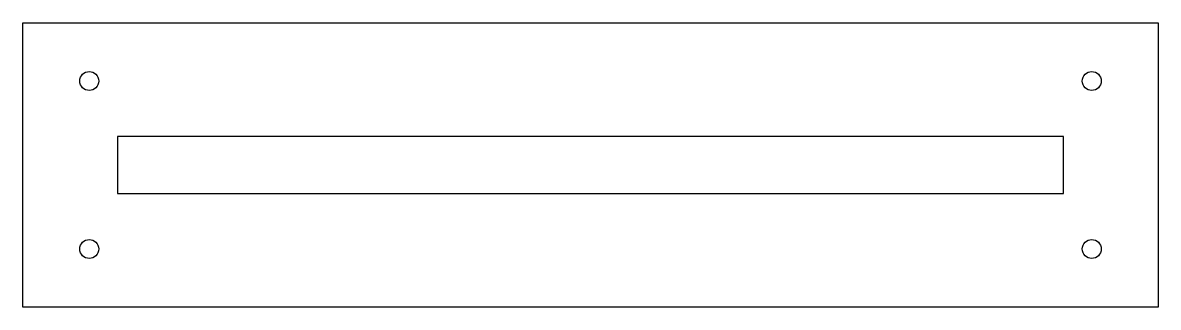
# Model space of a CAD drawing. Header units: millimetres. Extents: x -150 to 150, y -38 to 38.
import ezdxf

# ---------------------------------------------------------------- set-up
doc = ezdxf.new("R2010")
doc.units = ezdxf.units.MM
doc.layers.get('0').update_dxf_attribs({"linetype": 'CONTINUOUS'})

msp = doc.modelspace()

# ---------------------------------------------------------------- linework, layer by layer
for points in [[(150, -37.5), (-150, -37.5), (-150, 37.5), (150, 37.5)], [(-125, -7.5), (125, -7.5), (125, 7.5), (-125, 7.5)]]:
    msp.add_lwpolyline(points, close=True)
for centre in [(-132.42, 22.14), (132.42, 22.14), (-132.42, -22.14), (132.42, -22.14)]:
    msp.add_circle(centre, 2.5)

doc.saveas('drawing.dxf')
